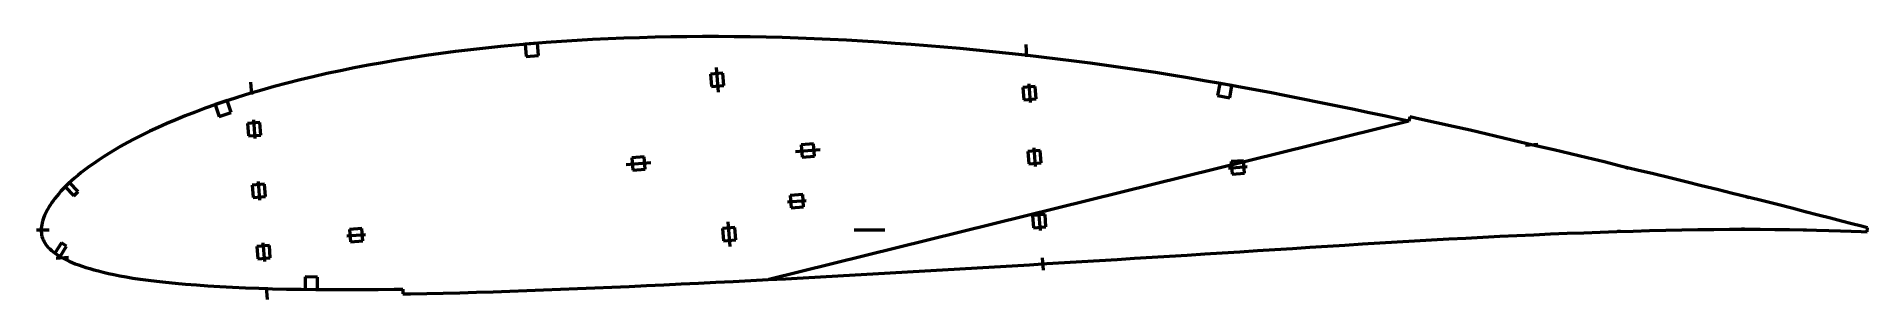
# Model space of a CAD drawing. Header units: metres. Extents: x -221 to 369, y -22 to 62.
import ezdxf

# ---------------------------------------------------------------- set-up
doc = ezdxf.new("R2010")
doc.units = ezdxf.units.M
for name, color, linetype, lineweight in [('FoilLayer', 1, 'Continuous', 50), ('StringerLayer', 1, 'Continuous', 50), ('SubLayer', 1, 'Continuous', 50)]:
    doc.layers.add(name, color=color, linetype=linetype, lineweight=lineweight)

msp = doc.modelspace()

# ---------------------------------------------------------------- linework, layer by layer
at = {"layer": 'FoilLayer'}
for p, q in [((-71.76, 59.04), (-76.6, 58.53)), ((-66.89, 59.5), (-71.76, 59.04)), ((-61.98, 59.93), (-66.89, 59.5)), ((-57.05, 60.31), (-61.98, 59.93)), ((-52.08, 60.66), (-57.05, 60.31)), ((-47.09, 60.98), (-52.08, 60.66)), ((-42.09, 61.25), (-47.09, 60.98)), ((-37.06, 61.5), (-42.09, 61.25)), ((-32.02, 61.71), (-37.06, 61.5)), ((-26.97, 61.88), (-32.02, 61.71)), ((-21.91, 62.02), (-26.97, 61.88)), ((-16.83, 62.12), (-21.91, 62.02)), ((-11.74, 62.19), (-16.83, 62.12)), ((-6.64, 62.22), (-11.74, 62.19)), ((-1.54, 62.23), (-6.64, 62.22)), ((3.58, 62.2), (-1.54, 62.23)), ((8.7, 62.13), (3.58, 62.2)), ((13.83, 62.03), (8.7, 62.13)), ((18.97, 61.89), (13.83, 62.03)), ((24.13, 61.72), (18.97, 61.89)), ((29.31, 61.52), (24.13, 61.72)), ((34.5, 61.29), (29.31, 61.52)), ((39.7, 61.03), (34.5, 61.29)), ((44.92, 60.73), (39.7, 61.03)), ((50.15, 60.41), (44.92, 60.73)), ((55.39, 60.05), (50.15, 60.41)), ((60.63, 59.68), (55.39, 60.05)), ((65.88, 59.27), (60.63, 59.68)), ((71.13, 58.84), (65.88, 59.27)), ((-109.77, 53.83), (-114.36, 53)), ((-105.14, 54.63), (-109.77, 53.83)), ((-100.47, 55.39), (-105.14, 54.63)), ((-95.76, 56.1), (-100.47, 55.39)), ((-91.01, 56.76), (-95.76, 56.1)), ((-86.24, 57.39), (-91.01, 56.76)), ((-81.43, 57.98), (-86.24, 57.39)), ((-76.6, 58.53), (-81.43, 57.98)), ((76.39, 58.37), (71.13, 58.84)), ((81.64, 57.87), (76.39, 58.37)), ((86.88, 57.35), (81.64, 57.87)), ((92.13, 56.81), (86.88, 57.35)), ((97.37, 56.24), (92.13, 56.81)), ((102.61, 55.64), (97.37, 56.24)), ((107.85, 55), (102.61, 55.64)), ((113.09, 54.34), (107.85, 55)), ((118.33, 53.65), (113.09, 54.34)), ((123.57, 52.94), (118.33, 53.65)), ((-136.36, 48.26), (-140.55, 47.19)), ((-132.1, 49.29), (-136.36, 48.26)), ((-127.76, 50.29), (-132.1, 49.29)), ((-123.36, 51.24), (-127.76, 50.29)), ((-118.89, 52.14), (-123.36, 51.24)), ((-114.36, 53), (-118.89, 52.14)), ((128.81, 52.2), (123.57, 52.94)), ((134.04, 51.43), (128.81, 52.2)), ((139.28, 50.63), (134.04, 51.43)), ((144.52, 49.78), (139.28, 50.63)), ((149.77, 48.91), (144.52, 49.78)), ((155.02, 48.02), (149.77, 48.91)), ((160.28, 47.11), (155.02, 48.02)), ((-159.98, 41.56), (-163.5, 40.37)), ((-156.33, 42.74), (-159.98, 41.56)), ((-152.56, 43.89), (-156.33, 42.74)), ((-148.67, 45.01), (-152.56, 43.89)), ((-144.66, 46.11), (-148.67, 45.01)), ((-140.55, 47.19), (-144.66, 46.11)), ((165.56, 46.17), (160.28, 47.11)), ((170.83, 45.19), (165.56, 46.17)), ((176.13, 44.18), (170.83, 45.19)), ((181.45, 43.14), (176.13, 44.18)), ((186.79, 42.08), (181.45, 43.14)), ((192.13, 41.02), (186.79, 42.08)), ((-176.4, 35.45), (-179.31, 34.21)), ((-173.36, 36.69), (-176.4, 35.45)), ((-170.19, 37.92), (-173.36, 36.69)), ((-166.91, 39.15), (-170.19, 37.92)), ((-163.5, 40.37), (-166.91, 39.15)), ((197.48, 39.95), (192.13, 41.02)), ((202.82, 38.84), (197.48, 39.95)), ((208.17, 37.71), (202.82, 38.84)), ((213.51, 36.55), (208.17, 37.71)), ((218.87, 35.38), (213.51, 36.55)), ((221.25, 36.39), (220.93, 34.93)), ((224.56, 35.67), (221.25, 36.39)), ((229.93, 34.49), (224.56, 35.67)), ((-187.29, 30.5), (-189.68, 29.28)), ((-184.76, 31.74), (-187.29, 30.5)), ((-182.1, 32.98), (-184.76, 31.74)), ((-179.31, 34.21), (-182.1, 32.98)), ((220.93, 34.93), (14.75, -16.06)), ((220.93, 34.93), (218.87, 35.38)), ((235.31, 33.29), (229.93, 34.49)), ((240.69, 32.06), (235.31, 33.29)), ((246.08, 30.8), (240.69, 32.06)), ((251.47, 29.53), (246.08, 30.8)), ((256.87, 28.25), (251.47, 29.53)), ((-197.93, 24.61), (-199.69, 23.5)), ((-196.06, 25.75), (-197.93, 24.61)), ((-194.07, 26.9), (-196.06, 25.75)), ((-191.94, 28.08), (-194.07, 26.9)), ((-189.68, 29.28), (-191.94, 28.08)), ((262.28, 26.98), (256.87, 28.25)), ((267.68, 25.72), (262.28, 26.98)), ((273.09, 24.43), (267.68, 25.72)), ((278.48, 23.13), (273.09, 24.43)), ((-206.85, 18.43), (-208, 17.5)), ((-205.61, 19.39), (-206.85, 18.43)), ((-204.28, 20.37), (-205.61, 19.39)), ((-202.86, 21.38), (-204.28, 20.37)), ((-201.33, 22.43), (-202.86, 21.38)), ((-199.69, 23.5), (-201.33, 22.43)), ((283.87, 21.83), (278.48, 23.13)), ((289.22, 20.52), (283.87, 21.83)), ((294.55, 19.23), (289.22, 20.52)), ((299.83, 17.96), (294.55, 19.23)), ((305.05, 16.71), (299.83, 17.96)), ((-213.41, 12.39), (-214.1, 11.61)), ((-212.66, 13.19), (-213.41, 12.39)), ((-211.85, 14.01), (-212.66, 13.19)), ((-210.99, 14.85), (-211.85, 14.01)), ((-210.06, 15.71), (-210.99, 14.85)), ((-209.06, 16.6), (-210.06, 15.71)), ((-208, 17.5), (-209.06, 16.6)), ((310.21, 15.44), (305.05, 16.71)), ((315.31, 14.18), (310.21, 15.44)), ((320.34, 12.91), (315.31, 14.18)), ((325.32, 11.67), (320.34, 12.91)), ((-217.73, 6.56), (-218.1, 5.89)), ((-217.32, 7.25), (-217.73, 6.56)), ((-216.89, 7.94), (-217.32, 7.25)), ((-216.42, 8.64), (-216.89, 7.94)), ((-215.9, 9.36), (-216.42, 8.64)), ((-215.35, 10.1), (-215.9, 9.36)), ((-214.75, 10.84), (-215.35, 10.1)), ((-214.1, 11.61), (-214.75, 10.84)), ((330.22, 10.48), (325.32, 11.67)), ((335.04, 9.28), (330.22, 10.48)), ((339.78, 8.08), (335.04, 9.28)), ((344.36, 6.9), (339.78, 8.08)), ((348.75, 5.78), (344.36, 6.9)), ((-219.7, 1.05), (-219.75, 0.55)), ((-219.75, 0.55), (-219.75, -0.03)), ((-219.61, 1.6), (-219.7, 1.05)), ((-219.5, 2.21), (-219.61, 1.6)), ((-219.35, 2.8), (-219.5, 2.21)), ((-219.18, 3.4), (-219.35, 2.8)), ((-218.96, 4.01), (-219.18, 3.4)), ((-218.72, 4.63), (-218.96, 4.01)), ((-218.43, 5.25), (-218.72, 4.63)), ((-218.1, 5.89), (-218.43, 5.25)), ((308.94, -0.02), (314.09, 0.06)), ((314.09, 0.06), (319.23, 0.12)), ((319.23, 0.12), (324.32, 0.16)), ((324.32, 0.16), (329.3, 0.18)), ((329.3, 0.18), (334.18, 0.16)), ((334.18, 0.16), (338.97, 0.1)), ((338.97, 0.1), (343.63, 0.03)), ((343.63, 0.03), (348.1, -0.05)), ((352.91, 4.72), (348.75, 5.78)), ((356.81, 3.73), (352.91, 4.72)), ((360.42, 2.8), (356.81, 3.73)), ((363.75, 1.92), (360.42, 2.8)), ((366.83, 1.13), (363.75, 1.92)), ((368.75, 0.63), (366.83, 1.13)), ((368.73, -0.71), (368.75, 0.63)), ((-219.75, -0.03), (-219.73, -0.58)), ((-219.73, -0.58), (-219.7, -1.12)), ((-219.7, -1.12), (-219.63, -1.64)), ((-219.63, -1.64), (-219.53, -2.15)), ((-219.53, -2.15), (-219.38, -2.67)), ((-219.38, -2.67), (-219.18, -3.18)), ((-219.18, -3.18), (-218.94, -3.69)), ((-218.94, -3.69), (-218.65, -4.2)), ((-218.65, -4.2), (-218.31, -4.71)), ((-218.31, -4.71), (-217.92, -5.21)), ((-217.92, -5.21), (-217.49, -5.7)), ((-217.49, -5.7), (-217.02, -6.19)), ((183.44, -6), (189.09, -5.66)), ((189.09, -5.66), (194.74, -5.31)), ((194.74, -5.31), (200.38, -4.95)), ((200.38, -4.95), (205.99, -4.59)), ((205.99, -4.59), (211.59, -4.24)), ((211.59, -4.24), (217.18, -3.91)), ((217.18, -3.91), (222.76, -3.6)), ((222.76, -3.6), (228.31, -3.29)), ((228.31, -3.29), (233.83, -2.98)), ((233.83, -2.98), (239.34, -2.68)), ((239.34, -2.68), (244.85, -2.39)), ((244.85, -2.39), (250.35, -2.12)), ((250.35, -2.12), (255.82, -1.86)), ((255.82, -1.86), (261.24, -1.6)), ((261.24, -1.6), (266.62, -1.37)), ((266.62, -1.37), (271.98, -1.16)), ((271.98, -1.16), (277.34, -0.95)), ((277.34, -0.95), (282.68, -0.75)), ((282.68, -0.75), (287.97, -0.57)), ((287.97, -0.57), (293.26, -0.43)), ((293.26, -0.43), (298.53, -0.3)), ((298.53, -0.3), (303.76, -0.15)), ((303.76, -0.15), (308.94, -0.02)), ((348.1, -0.05), (352.34, -0.16)), ((352.34, -0.16), (356.35, -0.28)), ((356.35, -0.28), (360.09, -0.38)), ((360.09, -0.38), (363.55, -0.5)), ((363.55, -0.5), (366.75, -0.62)), ((366.75, -0.62), (368.73, -0.71)), ((-217.02, -6.19), (-216.5, -6.66)), ((-216.5, -6.66), (-215.94, -7.13)), ((-215.94, -7.13), (-215.34, -7.59)), ((-215.34, -7.59), (-214.7, -8.03)), ((-214.7, -8.03), (-214.01, -8.47)), ((-214.01, -8.47), (-213.27, -8.89)), ((-213.27, -8.89), (-212.48, -9.31)), ((-212.48, -9.31), (-211.64, -9.72)), ((-211.64, -9.72), (-210.74, -10.13)), ((-210.74, -10.13), (-209.79, -10.53)), ((-209.79, -10.53), (-208.79, -10.94)), ((-208.79, -10.94), (-207.73, -11.34)), ((-207.73, -11.34), (-206.6, -11.74)), ((-206.6, -11.74), (-205.41, -12.13)), ((87.5, -11.95), (93.11, -11.6)), ((93.11, -11.6), (98.73, -11.26)), ((98.73, -11.26), (104.36, -10.92)), ((104.36, -10.92), (109.99, -10.59)), ((109.99, -10.59), (115.63, -10.26)), ((115.63, -10.26), (121.28, -9.93)), ((121.28, -9.93), (126.93, -9.58)), ((126.93, -9.58), (132.58, -9.21)), ((132.58, -9.21), (138.23, -8.85)), ((138.23, -8.85), (143.88, -8.5)), ((143.88, -8.5), (149.54, -8.16)), ((149.54, -8.16), (155.2, -7.82)), ((155.2, -7.82), (160.86, -7.46)), ((160.86, -7.46), (166.51, -7.08)), ((166.51, -7.08), (172.15, -6.71)), ((172.15, -6.71), (177.8, -6.35)), ((177.8, -6.35), (183.44, -6)), ((-205.41, -12.13), (-204.14, -12.52)), ((-204.14, -12.52), (-202.78, -12.91)), ((-202.78, -12.91), (-201.34, -13.29)), ((-201.34, -13.29), (-199.79, -13.68)), ((-199.79, -13.68), (-198.13, -14.07)), ((-198.13, -14.07), (-196.36, -14.45)), ((-196.36, -14.45), (-194.47, -14.83)), ((-194.47, -14.83), (-192.44, -15.21)), ((-192.44, -15.21), (-190.25, -15.56)), ((-190.25, -15.56), (-187.89, -15.91)), ((-187.89, -15.91), (-185.34, -16.25)), ((-185.34, -16.25), (-182.62, -16.6)), ((-182.62, -16.6), (-179.7, -16.93)), ((-179.7, -16.93), (-176.59, -17.24)), ((-176.59, -17.24), (-173.28, -17.53)), ((-173.28, -17.53), (-169.77, -17.81)), ((-19.14, -17.75), (-13.55, -17.48)), ((-13.55, -17.48), (-7.95, -17.21)), ((-7.95, -17.21), (-2.35, -16.94)), ((-2.35, -16.94), (3.26, -16.66)), ((3.26, -16.66), (8.87, -16.37)), ((8.87, -16.37), (14.5, -16.08)), ((14.5, -16.08), (20.12, -15.78)), ((20.12, -15.78), (25.74, -15.48)), ((25.74, -15.48), (31.36, -15.17)), ((31.36, -15.17), (36.98, -14.87)), ((36.98, -14.87), (42.58, -14.56)), ((42.58, -14.56), (48.19, -14.25)), ((48.19, -14.25), (53.8, -13.92)), ((53.8, -13.92), (59.42, -13.59)), ((59.42, -13.59), (65.03, -13.26)), ((65.03, -13.26), (70.64, -12.93)), ((70.64, -12.93), (76.26, -12.6)), ((76.26, -12.6), (81.88, -12.28)), ((81.88, -12.28), (87.5, -11.95)), ((-169.77, -17.81), (-166.07, -18.06)), ((-166.07, -18.06), (-162.19, -18.28)), ((-162.19, -18.28), (-158.15, -18.49)), ((-158.15, -18.49), (-153.97, -18.69)), ((-153.97, -18.69), (-149.68, -18.87)), ((-149.68, -18.87), (-145.25, -19.01)), ((-145.25, -19.01), (-140.69, -19.11)), ((-140.69, -19.11), (-136.01, -19.19)), ((-136.01, -19.19), (-131.22, -19.24)), ((-131.22, -19.24), (-126.32, -19.25)), ((-126.32, -19.25), (-121.33, -19.27)), ((-121.33, -19.27), (-116.27, -19.27)), ((-116.27, -19.27), (-111.15, -19.25)), ((-111.15, -19.25), (-105.98, -19.2)), ((-105.98, -19.2), (-103.27, -19.16)), ((-103.27, -19.16), (-103.25, -20.66)), ((-103.25, -20.66), (-100.75, -20.63)), ((-100.75, -20.63), (-95.5, -20.53)), ((-95.5, -20.53), (-90.21, -20.41)), ((-90.21, -20.41), (-84.87, -20.29)), ((-84.87, -20.29), (-79.51, -20.15)), ((-79.51, -20.15), (-74.13, -20)), ((-74.13, -20), (-68.73, -19.82)), ((-68.73, -19.82), (-63.31, -19.62)), ((-63.31, -19.62), (-57.86, -19.41)), ((-57.86, -19.41), (-52.39, -19.2)), ((-52.39, -19.2), (-46.89, -18.99)), ((-46.89, -18.99), (-41.37, -18.76)), ((-41.37, -18.76), (-35.84, -18.52)), ((-35.84, -18.52), (-30.29, -18.27)), ((-30.29, -18.27), (-24.72, -18.01)), ((-24.72, -18.01), (-19.14, -17.75))]:
    msp.add_line(p, q, dxfattribs=at)
at = {"layer": 'StringerLayer'}
for p, q in [((-59.84, 60.09), (-63.83, 59.78)), ((-63.83, 59.78), (-63.52, 55.79)), ((-59.53, 56.1), (-59.84, 60.09)), ((-63.52, 55.79), (-59.53, 56.1)), ((-159.87, 41.6), (-163.66, 40.31)), ((-158.59, 37.81), (-159.87, 41.6)), ((160.02, 47.16), (159.32, 43.22)), ((159.32, 43.22), (163.25, 42.52)), ((163.96, 46.46), (160.02, 47.16)), ((163.25, 42.52), (163.96, 46.46)), ((-163.66, 40.31), (-162.37, 36.52)), ((-162.37, 36.52), (-158.59, 37.81)), ((-210.64, 15.2), (-212.07, 13.8)), ((-212.07, 13.8), (-209.28, 10.94)), ((-207.84, 12.33), (-210.64, 15.2)), ((-209.28, 10.94), (-207.84, 12.33)), ((-213.28, -4.21), (-215.4, -7.6)), ((-213.71, -8.66), (-211.58, -5.27)), ((-211.58, -5.27), (-213.28, -4.21)), ((-215.4, -7.6), (-213.71, -8.66)), ((-134.7, -15.2), (-134.73, -19.2)), ((-130.7, -15.24), (-134.7, -15.2)), ((-130.74, -19.24), (-130.7, -15.24)), ((-134.73, -19.2), (-130.74, -19.24))]:
    msp.add_line(p, q, dxfattribs=at)
at = {"layer": 'SubLayer'}
for p, q in [((97.51, 59.71), (97.81, 55.72)), ((-152.3, 47.56), (-151.99, 43.57)), ((-0.07, 50.47), (-4.06, 50.17)), ((-4.06, 50.17), (-3.75, 46.18)), ((-2.22, 52.31), (-1.61, 44.34)), ((0.23, 46.49), (-0.07, 50.47)), ((-3.75, 46.18), (0.23, 46.49)), ((100.56, 46.12), (96.57, 45.81)), ((96.57, 45.81), (96.88, 41.83)), ((96.88, 41.83), (100.86, 42.13)), ((98.49, 46.96), (98.95, 40.98)), ((100.86, 42.13), (100.56, 46.12)), ((-149.29, 34.51), (-153.28, 34.21)), ((-153.28, 34.21), (-152.97, 30.22)), ((-152.97, 30.22), (-148.98, 30.52)), ((-151.36, 35.36), (-150.9, 29.37)), ((-148.98, 30.52), (-149.29, 34.51)), ((23.29, 25.24), (31.27, 25.85)), ((29.12, 27.7), (25.14, 27.39)), ((25.14, 27.39), (25.44, 23.4)), ((25.44, 23.4), (29.43, 23.71)), ((29.43, 23.71), (29.12, 27.7)), ((102.14, 25.5), (98.16, 25.2)), ((98.16, 25.2), (98.46, 21.21)), ((100.07, 26.35), (100.53, 20.37)), ((102.45, 21.52), (102.14, 25.5)), ((258.56, 27.24), (262.55, 27.54)), ((-31.27, 21.04), (-23.29, 21.66)), ((-25.44, 23.5), (-29.43, 23.19)), ((-29.43, 23.19), (-29.12, 19.2)), ((-29.12, 19.2), (-25.14, 19.51)), ((-25.14, 19.51), (-25.44, 23.5)), ((98.46, 21.21), (102.45, 21.52)), ((162.85, 19.87), (168.84, 20.33)), ((167.69, 22.25), (163.7, 21.94)), ((163.7, 21.94), (164.01, 17.95)), ((164.01, 17.95), (167.99, 18.26)), ((167.99, 18.26), (167.69, 22.25)), ((291.17, 19.54), (291.42, 20.51)), ((-147.76, 14.71), (-151.75, 14.4)), ((-151.75, 14.4), (-151.45, 10.41)), ((-149.84, 15.55), (-149.38, 9.57)), ((-147.46, 10.72), (-147.76, 14.71)), ((-151.45, 10.41), (-147.46, 10.72)), ((20.79, 8.94), (26.78, 9.4)), ((25.63, 11.32), (21.64, 11.01)), ((21.64, 11.01), (21.95, 7.02)), ((21.95, 7.02), (25.93, 7.33)), ((25.93, 7.33), (25.63, 11.32)), ((330.02, 10.01), (330.28, 10.98)), ((349.4, 5.1), (349.68, 6.06)), ((-221.25, 0), (-217.25, 0)), ((-116.43, 0.39), (-120.42, 0.08)), ((-120.42, 0.08), (-120.11, -3.91)), ((-116.13, -3.6), (-116.43, 0.39)), ((3.75, 0.72), (-0.23, 0.41)), ((-0.23, 0.41), (0.07, -3.58)), ((2.22, -5.42), (1.61, 2.56)), ((4.06, -3.27), (3.75, 0.72)), ((42.25, 0), (52.15, 0)), ((103.73, 4.89), (99.74, 4.58)), ((99.74, 4.58), (100.05, 0.59)), ((100.05, 0.59), (104.04, 0.9)), ((101.66, 5.73), (102.12, -0.25)), ((104.04, 0.9), (103.73, 4.89)), ((328.75, -0.32), (328.75, 0.68)), ((348.75, -0.57), (348.75, 0.43)), ((-146.24, -5.1), (-150.23, -5.41)), ((-150.23, -5.41), (-149.92, -9.39)), ((-148.31, -4.26), (-147.85, -10.24)), ((-145.93, -9.09), (-146.24, -5.1)), ((-121.26, -1.99), (-115.28, -1.53)), ((-120.11, -3.91), (-116.13, -3.6)), ((0.07, -3.58), (4.06, -3.27)), ((288.76, -1.05), (288.75, -0.05)), ((-214.97, -9.2), (-210.99, -8.89)), ((-149.92, -9.39), (-145.93, -9.09)), ((102.79, -9.01), (103.1, -13)), ((-147.22, -18.46), (-146.91, -22.44))]:
    msp.add_line(p, q, dxfattribs=at)

doc.saveas('drawing.dxf')
